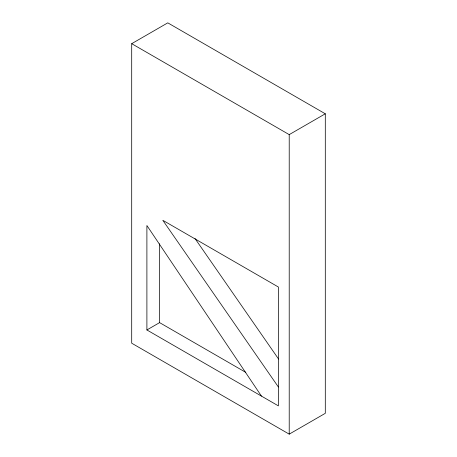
<?xml version="1.0" encoding="UTF-8"?>
<svg xmlns="http://www.w3.org/2000/svg" width="457" height="457" viewBox="0 0 457 457"><rect width="100%" height="100%" fill="white"/><g stroke="black" fill="none" stroke-linecap="round" stroke-linejoin="round"><path stroke-width="0.69" d="M131.702 43.678L167.782 22.85L325.298 113.793L325.298 413.322L289.218 434.15L131.702 343.207L131.702 43.678L289.218 134.621L325.298 113.793M261.433 396.088L146.897 225.53L146.897 329.96L159.602 322.625L245.809 372.398M146.897 329.96L278.382 405.873L278.382 287.025L162.806 220.297L278.382 386.988M195.025 238.548L278.57 359.036M289.218 134.621L289.218 434.15M159.602 243.77L159.602 322.625"/></g></svg>
